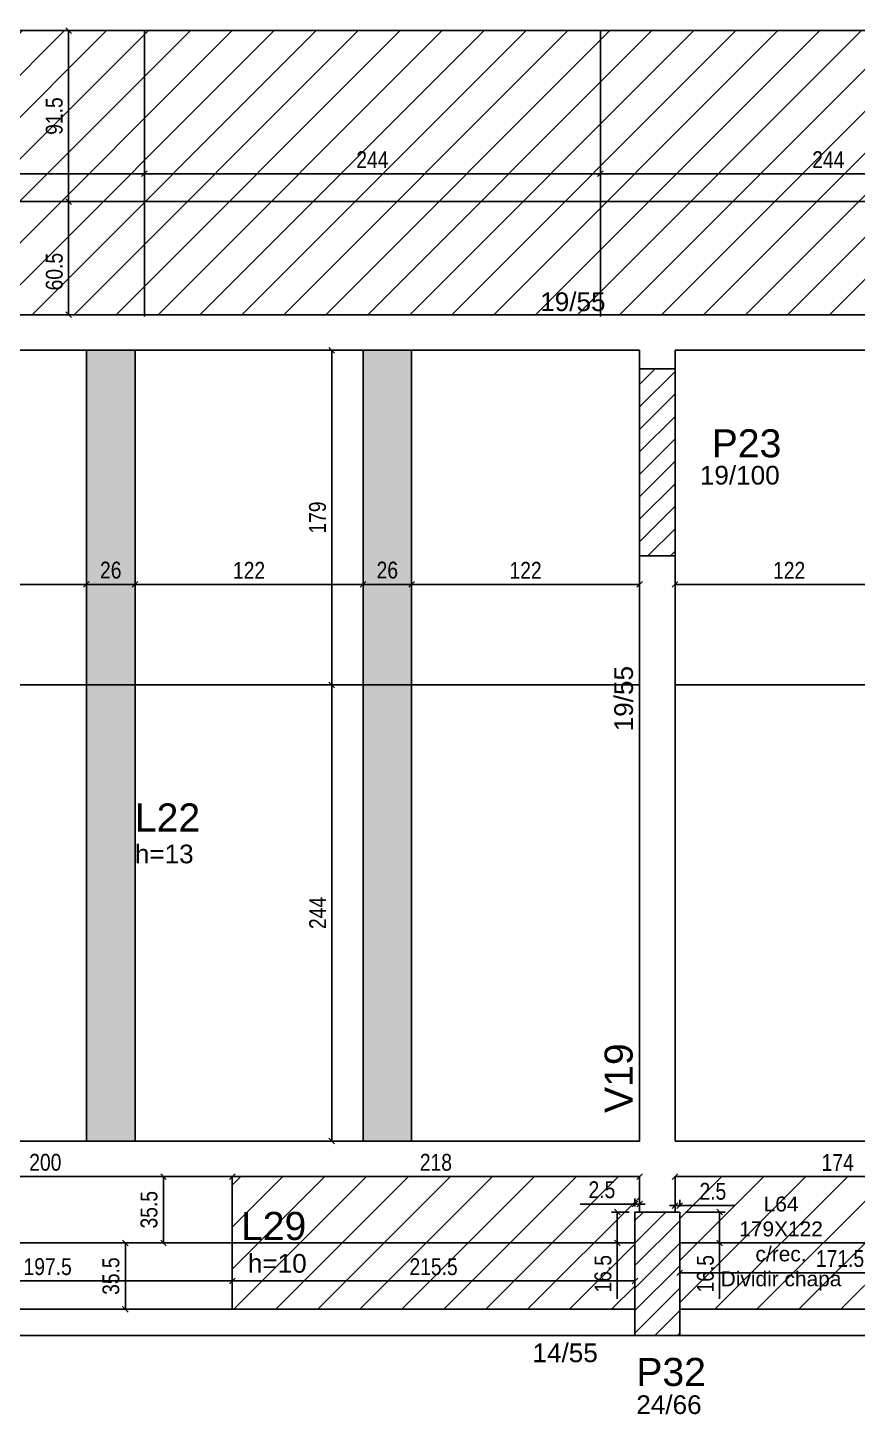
# Model space of a CAD drawing. Header units: millimetres. Extents: x 3565 to 7170, y 1537 to 2867.
# Drawn here: x 5473 to 5917, y 1540 to 2281 of the extents above; entities that cross this region are included whole.
import ezdxf

# ---------------------------------------------------------------- set-up
doc = ezdxf.new("R2010")
doc.units = ezdxf.units.MM
for name, color, linetype in [('3', 3, 'Continuous'), ('4', 4, 'Continuous'), ('7', 7, 'Continuous'), ('AUX00', 7, 'Continuous'), ('Painéis', 200, 'Continuous')]:
    doc.layers.add(name, color=color, linetype=linetype)
doc.layers.add('Hachura', color=251, linetype='Continuous', lineweight=9)
doc.layers.add('REAPROVEITAMENTO', color=251, linetype='Continuous', lineweight=9)
doc.styles.add('COTA TECNICA-50', font='techl___.ttf', dxfattribs={"height": 9})
doc.styles.get("Standard").update_dxf_attribs({"font": 'arial.ttf'})
doc.dimstyles.new('COTA PAINEL-50', dxfattribs={"dimtxt": 9, "dimasz": 3, "dimexe": 3, "dimexo": 3, "dimgap": 3, "dimtad": 1, "dimdec": 1, "dimzin": 12, "dimdsep": 46, "dimtxsty": 'COTA TECNICA-50', "dimblk1": 'OBLIQUE', "dimblk2": 'OBLIQUE', "dimsah": 1, "dimcen": 0.9, "dimclrd": 4, "dimclre": 4, "dimclrt": 240, "dimadec": 1, "dimazin": 3, "dimtfac": 1, "dimtdec": 1, "dimtmove": 0, "dimatfit": 3, "dimfxl": 1, "dimtolj": 1, "dimtzin": 12, "dimarcsym": 0})

# ---------------------------------------------------------------- blocks, each defined once
blk = doc.blocks.new('_Oblique')
at = {"color": 0, "linetype": 'ByBlock', "lineweight": -2}
blk.add_line((-0.5, -0.5), (0.5, 0.5), dxfattribs=at)
blk = doc.blocks.new('*D454')
at = {"layer": 'Defpoints', "color": 0, "transparency": 16777216}
for p in [(5779.54, 2203.36), (5779.54, 2203.36), (6023.54, 2203.36)]:
    blk.add_point(p, dxfattribs=at)
at = {"layer": 'Painéis', "color": 4, "lineweight": -2, "transparency": 16777216}
blk.add_line((6023.54, 2203.36), (5779.54, 2203.36), dxfattribs=at)
at = {"layer": 'Painéis', "color": 4, "lineweight": -2, "transparency": 16777216, "xscale": 3, "yscale": 3, "zscale": 3, "rotation": 180}
blk.add_blockref('_Oblique', (5779.54, 2203.36), dxfattribs=at)
at = {"layer": 'Painéis', "color": 4, "lineweight": -2, "transparency": 16777216, "xscale": 3, "yscale": 3, "zscale": 3}
blk.add_blockref('_Oblique', (6023.54, 2203.36), dxfattribs=at)
at = {"layer": 'Painéis', "color": 240, "transparency": 16777216, "insert": (5901.54, 2210.92), "char_height": 9, "attachment_point": 5, "style": 'COTA TECNICA-50'}
blk.add_mtext('\\A1;244', dxfattribs=at)
blk = doc.blocks.new('*D455')
at = {"layer": 'Defpoints', "color": 0, "transparency": 16777216}
for p in [(5535.54, 2203.36), (5535.54, 2203.36), (5779.54, 2203.36)]:
    blk.add_point(p, dxfattribs=at)
at = {"layer": 'Painéis', "color": 4, "lineweight": -2, "transparency": 16777216}
blk.add_line((5779.54, 2203.36), (5535.54, 2203.36), dxfattribs=at)
at = {"layer": 'Painéis', "color": 4, "lineweight": -2, "transparency": 16777216, "xscale": 3, "yscale": 3, "zscale": 3, "rotation": 180}
blk.add_blockref('_Oblique', (5535.54, 2203.36), dxfattribs=at)
at = {"layer": 'Painéis', "color": 4, "lineweight": -2, "transparency": 16777216, "xscale": 3, "yscale": 3, "zscale": 3}
blk.add_blockref('_Oblique', (5779.54, 2203.36), dxfattribs=at)
at = {"layer": 'Painéis', "color": 240, "transparency": 16777216, "insert": (5657.54, 2210.92), "char_height": 9, "attachment_point": 5, "style": 'COTA TECNICA-50'}
blk.add_mtext('\\A1;244', dxfattribs=at)
blk = doc.blocks.new('*D458')
at = {"layer": 'Defpoints', "color": 0, "transparency": 16777216}
for p in [(5291.54, 2203.36), (5291.54, 2203.36), (5535.54, 2203.36)]:
    blk.add_point(p, dxfattribs=at)
at = {"layer": 'Painéis', "color": 4, "lineweight": -2, "transparency": 16777216}
blk.add_line((5535.54, 2203.36), (5291.54, 2203.36), dxfattribs=at)
at = {"layer": 'Painéis', "color": 4, "lineweight": -2, "transparency": 16777216, "xscale": 3, "yscale": 3, "zscale": 3, "rotation": 180}
blk.add_blockref('_Oblique', (5291.54, 2203.36), dxfattribs=at)
at = {"layer": 'Painéis', "color": 4, "lineweight": -2, "transparency": 16777216, "xscale": 3, "yscale": 3, "zscale": 3}
blk.add_blockref('_Oblique', (5535.54, 2203.36), dxfattribs=at)
at = {"layer": 'Painéis', "color": 240, "transparency": 16777216, "insert": (5413.54, 2210.92), "char_height": 9, "attachment_point": 5, "style": 'COTA TECNICA-50'}
blk.add_mtext('\\A1;244', dxfattribs=at)
blk = doc.blocks.new('*D462')
at = {"layer": 'Defpoints', "color": 0, "transparency": 16777216}
for p in [(5494.97, 2279.98), (5494.97, 2279.98), (5494.97, 2188.48)]:
    blk.add_point(p, dxfattribs=at)
at = {"layer": 'Painéis', "color": 4, "lineweight": -2, "transparency": 16777216}
blk.add_line((5494.97, 2188.48), (5494.97, 2279.98), dxfattribs=at)
at = {"layer": 'Painéis', "color": 4, "lineweight": -2, "transparency": 16777216, "xscale": 3, "yscale": 3, "zscale": 3}
for p, rotation in [((5494.97, 2279.98), 90), ((5494.97, 2188.48), 270)]:
    blk.add_blockref('_Oblique', p, dxfattribs=dict(at, rotation=rotation))
at = {"layer": 'Painéis', "color": 240, "transparency": 16777216, "insert": (5487.35, 2234.23), "char_height": 9, "attachment_point": 5, "rotation": 90, "style": 'COTA TECNICA-50'}
blk.add_mtext('\\A1;91.5', dxfattribs=at)
blk = doc.blocks.new('*D463')
at = {"layer": 'Defpoints', "color": 0, "transparency": 16777216}
for p in [(5494.97, 2188.48), (5494.97, 2127.98), (5494.97, 2127.98)]:
    blk.add_point(p, dxfattribs=at)
at = {"layer": 'Painéis', "color": 4, "lineweight": -2, "transparency": 16777216}
blk.add_line((5494.97, 2188.48), (5494.97, 2127.98), dxfattribs=at)
at = {"layer": 'Painéis', "color": 4, "lineweight": -2, "transparency": 16777216, "xscale": 3, "yscale": 3, "zscale": 3}
for p, rotation in [((5494.97, 2188.48), 90), ((5494.97, 2127.98), 270)]:
    blk.add_blockref('_Oblique', p, dxfattribs=dict(at, rotation=rotation))
at = {"layer": 'Painéis', "color": 240, "transparency": 16777216, "insert": (5487.37, 2151.02), "char_height": 9, "attachment_point": 5, "rotation": 90, "style": 'COTA TECNICA-50'}
blk.add_mtext('\\A1;60.5', dxfattribs=at)
blk = doc.blocks.new('*D550')
at = {"layer": 'Defpoints', "color": 0, "transparency": 16777216}
for p in [(5382.54, 1983.73), (5504.55, 1983.73), (5504.55, 1983.73)]:
    blk.add_point(p, dxfattribs=at)
at = {"layer": 'Painéis', "color": 4, "lineweight": -2, "transparency": 16777216}
blk.add_line((5382.54, 1983.73), (5504.55, 1983.73), dxfattribs=at)
at = {"layer": 'Painéis', "color": 4, "lineweight": -2, "transparency": 16777216, "xscale": 3, "yscale": 3, "zscale": 3, "rotation": 180}
blk.add_blockref('_Oblique', (5382.54, 1983.73), dxfattribs=at)
at = {"layer": 'Painéis', "color": 4, "lineweight": -2, "transparency": 16777216, "xscale": 3, "yscale": 3, "zscale": 3}
blk.add_blockref('_Oblique', (5504.55, 1983.73), dxfattribs=at)
at = {"layer": 'Painéis', "color": 240, "transparency": 16777216, "insert": (5443.54, 1991.28), "char_height": 9, "attachment_point": 5, "style": 'COTA TECNICA-50'}
blk.add_mtext('\\A1;122', dxfattribs=at)
blk = doc.blocks.new('*D551')
at = {"layer": 'Defpoints', "color": 0, "transparency": 16777216}
for p in [(5504.55, 1983.73), (5530.55, 1983.73), (5530.55, 1983.73)]:
    blk.add_point(p, dxfattribs=at)
at = {"layer": 'Painéis', "color": 4, "lineweight": -2, "transparency": 16777216}
blk.add_line((5504.55, 1983.73), (5530.55, 1983.73), dxfattribs=at)
at = {"layer": 'Painéis', "color": 4, "lineweight": -2, "transparency": 16777216, "xscale": 3, "yscale": 3, "zscale": 3, "rotation": 180}
blk.add_blockref('_Oblique', (5504.55, 1983.73), dxfattribs=at)
at = {"layer": 'Painéis', "color": 4, "lineweight": -2, "transparency": 16777216, "xscale": 3, "yscale": 3, "zscale": 3}
blk.add_blockref('_Oblique', (5530.55, 1983.73), dxfattribs=at)
at = {"layer": 'Painéis', "color": 240, "transparency": 16777216, "insert": (5517.55, 1991.32), "char_height": 9, "attachment_point": 5, "style": 'COTA TECNICA-50'}
blk.add_mtext('\\A1;26', dxfattribs=at)
blk = doc.blocks.new('*D552')
at = {"layer": 'Defpoints', "color": 0, "transparency": 16777216}
for p in [(5530.55, 1983.73), (5652.55, 1983.73), (5652.55, 1983.73)]:
    blk.add_point(p, dxfattribs=at)
at = {"layer": 'Painéis', "color": 4, "lineweight": -2, "transparency": 16777216}
blk.add_line((5530.55, 1983.73), (5652.55, 1983.73), dxfattribs=at)
at = {"layer": 'Painéis', "color": 4, "lineweight": -2, "transparency": 16777216, "xscale": 3, "yscale": 3, "zscale": 3, "rotation": 180}
blk.add_blockref('_Oblique', (5530.55, 1983.73), dxfattribs=at)
at = {"layer": 'Painéis', "color": 4, "lineweight": -2, "transparency": 16777216, "xscale": 3, "yscale": 3, "zscale": 3}
blk.add_blockref('_Oblique', (5652.55, 1983.73), dxfattribs=at)
at = {"layer": 'Painéis', "color": 240, "transparency": 16777216, "insert": (5591.55, 1991.28), "char_height": 9, "attachment_point": 5, "style": 'COTA TECNICA-50'}
blk.add_mtext('\\A1;122', dxfattribs=at)
blk = doc.blocks.new('*D553')
at = {"layer": 'Defpoints', "color": 0, "transparency": 16777216}
for p in [(5652.55, 1983.73), (5678.55, 1983.73), (5678.55, 1983.73)]:
    blk.add_point(p, dxfattribs=at)
at = {"layer": 'Painéis', "color": 4, "lineweight": -2, "transparency": 16777216}
blk.add_line((5652.55, 1983.73), (5678.55, 1983.73), dxfattribs=at)
at = {"layer": 'Painéis', "color": 4, "lineweight": -2, "transparency": 16777216, "xscale": 3, "yscale": 3, "zscale": 3, "rotation": 180}
blk.add_blockref('_Oblique', (5652.55, 1983.73), dxfattribs=at)
at = {"layer": 'Painéis', "color": 4, "lineweight": -2, "transparency": 16777216, "xscale": 3, "yscale": 3, "zscale": 3}
blk.add_blockref('_Oblique', (5678.55, 1983.73), dxfattribs=at)
at = {"layer": 'Painéis', "color": 240, "transparency": 16777216, "insert": (5665.55, 1991.32), "char_height": 9, "attachment_point": 5, "style": 'COTA TECNICA-50'}
blk.add_mtext('\\A1;26', dxfattribs=at)
blk = doc.blocks.new('*D554')
at = {"layer": 'Defpoints', "color": 0, "transparency": 16777216}
for p in [(5678.55, 1983.73), (5800.54, 1983.73), (5800.54, 1983.73)]:
    blk.add_point(p, dxfattribs=at)
at = {"layer": 'Painéis', "color": 4, "lineweight": -2, "transparency": 16777216}
blk.add_line((5678.55, 1983.73), (5800.54, 1983.73), dxfattribs=at)
at = {"layer": 'Painéis', "color": 4, "lineweight": -2, "transparency": 16777216, "xscale": 3, "yscale": 3, "zscale": 3, "rotation": 180}
blk.add_blockref('_Oblique', (5678.55, 1983.73), dxfattribs=at)
at = {"layer": 'Painéis', "color": 4, "lineweight": -2, "transparency": 16777216, "xscale": 3, "yscale": 3, "zscale": 3}
blk.add_blockref('_Oblique', (5800.54, 1983.73), dxfattribs=at)
at = {"layer": 'Painéis', "color": 240, "transparency": 16777216, "insert": (5739.54, 1991.28), "char_height": 9, "attachment_point": 5, "style": 'COTA TECNICA-50'}
blk.add_mtext('\\A1;122', dxfattribs=at)
blk = doc.blocks.new('*D555')
at = {"layer": 'Defpoints', "color": 0, "transparency": 16777216}
for p in [(5635.8, 2108.98), (5635.8, 1929.98), (5635.8, 1929.98)]:
    blk.add_point(p, dxfattribs=at)
at = {"layer": 'Painéis', "color": 4, "lineweight": -2, "transparency": 16777216}
blk.add_line((5635.8, 2108.98), (5635.8, 1929.98), dxfattribs=at)
at = {"layer": 'Painéis', "color": 4, "lineweight": -2, "transparency": 16777216, "xscale": 3, "yscale": 3, "zscale": 3}
for p, rotation in [((5635.8, 2108.98), 90), ((5635.8, 1929.98), 270)]:
    blk.add_blockref('_Oblique', p, dxfattribs=dict(at, rotation=rotation))
at = {"layer": 'Painéis', "color": 240, "transparency": 16777216, "insert": (5628.21, 2019.48), "char_height": 9, "attachment_point": 5, "rotation": 90, "style": 'COTA TECNICA-50'}
blk.add_mtext('\\A1;179', dxfattribs=at)
blk = doc.blocks.new('*D556')
at = {"layer": 'Defpoints', "color": 0, "transparency": 16777216}
for p in [(5635.8, 1929.98), (5635.8, 1685.98), (5635.8, 1685.98)]:
    blk.add_point(p, dxfattribs=at)
at = {"layer": 'Painéis', "color": 4, "lineweight": -2, "transparency": 16777216}
blk.add_line((5635.8, 1929.98), (5635.8, 1685.98), dxfattribs=at)
at = {"layer": 'Painéis', "color": 4, "lineweight": -2, "transparency": 16777216, "xscale": 3, "yscale": 3, "zscale": 3}
for p, rotation in [((5635.8, 1929.98), 90), ((5635.8, 1685.98), 270)]:
    blk.add_blockref('_Oblique', p, dxfattribs=dict(at, rotation=rotation))
at = {"layer": 'Painéis', "color": 240, "transparency": 16777216, "insert": (5628.23, 1807.98), "char_height": 9, "attachment_point": 5, "rotation": 90, "style": 'COTA TECNICA-50'}
blk.add_mtext('\\A1;244', dxfattribs=at)
blk = doc.blocks.new('*D557')
at = {"layer": 'Defpoints', "color": 0, "transparency": 16777216}
for p in [(5819.54, 1983.73), (5941.55, 1983.73), (5941.55, 1983.73)]:
    blk.add_point(p, dxfattribs=at)
at = {"layer": 'Painéis', "color": 4, "lineweight": -2, "transparency": 16777216}
blk.add_line((5819.54, 1983.73), (5941.55, 1983.73), dxfattribs=at)
at = {"layer": 'Painéis', "color": 4, "lineweight": -2, "transparency": 16777216, "xscale": 3, "yscale": 3, "zscale": 3, "rotation": 180}
blk.add_blockref('_Oblique', (5819.54, 1983.73), dxfattribs=at)
at = {"layer": 'Painéis', "color": 4, "lineweight": -2, "transparency": 16777216, "xscale": 3, "yscale": 3, "zscale": 3}
blk.add_blockref('_Oblique', (5941.55, 1983.73), dxfattribs=at)
at = {"layer": 'Painéis', "color": 240, "transparency": 16777216, "insert": (5880.54, 1991.28), "char_height": 9, "attachment_point": 5, "style": 'COTA TECNICA-50'}
blk.add_mtext('\\A1;122', dxfattribs=at)
blk = doc.blocks.new('*D613')
at = {"layer": 'Defpoints', "color": 0, "transparency": 16777216}
for p in [(5582.54, 1611.13), (5582.54, 1611.13), (5798.04, 1611.13)]:
    blk.add_point(p, dxfattribs=at)
at = {"layer": 'Painéis', "color": 4, "lineweight": -2, "transparency": 16777216}
blk.add_line((5798.04, 1611.13), (5582.54, 1611.13), dxfattribs=at)
at = {"layer": 'Painéis', "color": 4, "lineweight": -2, "transparency": 16777216, "xscale": 3, "yscale": 3, "zscale": 3, "rotation": 180}
blk.add_blockref('_Oblique', (5582.54, 1611.13), dxfattribs=at)
at = {"layer": 'Painéis', "color": 4, "lineweight": -2, "transparency": 16777216, "xscale": 3, "yscale": 3, "zscale": 3}
blk.add_blockref('_Oblique', (5798.04, 1611.13), dxfattribs=at)
at = {"layer": 'Painéis', "color": 240, "transparency": 16777216, "insert": (5690.29, 1618.73), "char_height": 9, "attachment_point": 5, "style": 'COTA TECNICA-50'}
blk.add_mtext('\\A1;215.5', dxfattribs=at)
blk = doc.blocks.new('*D614')
at = {"layer": 'Defpoints', "color": 0, "transparency": 16777216}
for p in [(5385.04, 1611.13), (5385.04, 1611.13), (5582.54, 1611.13)]:
    blk.add_point(p, dxfattribs=at)
at = {"layer": 'Painéis', "color": 4, "lineweight": -2, "transparency": 16777216}
blk.add_line((5582.54, 1611.13), (5385.04, 1611.13), dxfattribs=at)
at = {"layer": 'Painéis', "color": 4, "lineweight": -2, "transparency": 16777216, "xscale": 3, "yscale": 3, "zscale": 3, "rotation": 180}
blk.add_blockref('_Oblique', (5385.04, 1611.13), dxfattribs=at)
at = {"layer": 'Painéis', "color": 4, "lineweight": -2, "transparency": 16777216, "xscale": 3, "yscale": 3, "zscale": 3}
blk.add_blockref('_Oblique', (5582.54, 1611.13), dxfattribs=at)
at = {"layer": 'Painéis', "color": 240, "transparency": 16777216, "insert": (5483.79, 1618.76), "char_height": 9, "attachment_point": 5, "style": 'COTA TECNICA-50'}
blk.add_mtext('\\A1;197.5', dxfattribs=at)
blk = doc.blocks.new('*D615')
at = {"layer": 'Defpoints', "color": 0, "transparency": 16777216}
for p in [(5546.51, 1666.98), (5545.76, 1631.48), (5546.51, 1631.48)]:
    blk.add_point(p, dxfattribs=at)
at = {"layer": 'Painéis', "color": 4, "lineweight": -2, "transparency": 16777216}
for p, q in [((5543.51, 1666.98), (5542.76, 1666.98)), ((5545.76, 1666.98), (5545.76, 1631.48)), ((5543.51, 1631.48), (5542.76, 1631.48))]:
    blk.add_line(p, q, dxfattribs=at)
at = {"layer": 'Painéis', "color": 4, "lineweight": -2, "transparency": 16777216, "xscale": 3, "yscale": 3, "zscale": 3}
for p, rotation in [((5545.76, 1666.98), 90), ((5545.76, 1631.48), 270)]:
    blk.add_blockref('_Oblique', p, dxfattribs=dict(at, rotation=rotation))
at = {"layer": 'Painéis', "color": 240, "transparency": 16777216, "insert": (5538.06, 1649.23), "char_height": 9, "attachment_point": 5, "rotation": 90, "style": 'COTA TECNICA-50'}
blk.add_mtext('\\A1;35.5', dxfattribs=at)
blk = doc.blocks.new('*D616')
at = {"layer": 'Defpoints', "color": 0, "transparency": 16777216}
for p in [(5527.27, 1631.48), (5525.38, 1595.98), (5527.27, 1595.98)]:
    blk.add_point(p, dxfattribs=at)
at = {"layer": 'Painéis', "color": 4, "lineweight": -2, "transparency": 16777216}
for p, q in [((5524.27, 1631.48), (5522.38, 1631.48)), ((5525.38, 1631.48), (5525.38, 1595.98)), ((5524.27, 1595.98), (5522.38, 1595.98))]:
    blk.add_line(p, q, dxfattribs=at)
at = {"layer": 'Painéis', "color": 4, "lineweight": -2, "transparency": 16777216, "xscale": 3, "yscale": 3, "zscale": 3}
for p, rotation in [((5525.38, 1631.48), 90), ((5525.38, 1595.98), 270)]:
    blk.add_blockref('_Oblique', p, dxfattribs=dict(at, rotation=rotation))
at = {"layer": 'Painéis', "color": 240, "transparency": 16777216, "insert": (5517.68, 1613.73), "char_height": 9, "attachment_point": 5, "rotation": 90, "style": 'COTA TECNICA-50'}
blk.add_mtext('\\A1;35.5', dxfattribs=at)
blk = doc.blocks.new('*D667')
at = {"layer": 'Defpoints', "color": 0, "transparency": 16777216}
for p in [(5582.54, 1666.98), (5582.54, 1666.98), (5800.54, 1666.98)]:
    blk.add_point(p, dxfattribs=at)
at = {"layer": 'Painéis', "color": 4, "lineweight": -2, "transparency": 16777216}
blk.add_line((5800.54, 1666.98), (5582.54, 1666.98), dxfattribs=at)
at = {"layer": 'Painéis', "color": 4, "lineweight": -2, "transparency": 16777216, "xscale": 3, "yscale": 3, "zscale": 3, "rotation": 180}
blk.add_blockref('_Oblique', (5582.54, 1666.98), dxfattribs=at)
at = {"layer": 'Painéis', "color": 4, "lineweight": -2, "transparency": 16777216, "xscale": 3, "yscale": 3, "zscale": 3}
blk.add_blockref('_Oblique', (5800.54, 1666.98), dxfattribs=at)
at = {"layer": 'Painéis', "color": 240, "transparency": 16777216, "insert": (5691.54, 1674.56), "char_height": 9, "attachment_point": 5, "style": 'COTA TECNICA-50'}
blk.add_mtext('\\A1;218', dxfattribs=at)
blk = doc.blocks.new('*D617')
at = {"layer": 'Defpoints', "color": 0, "transparency": 16777216}
for p in [(5382.54, 1666.98), (5382.54, 1666.98), (5582.54, 1666.98)]:
    blk.add_point(p, dxfattribs=at)
at = {"layer": 'Painéis', "color": 4, "lineweight": -2, "transparency": 16777216}
blk.add_line((5582.54, 1666.98), (5382.54, 1666.98), dxfattribs=at)
at = {"layer": 'Painéis', "color": 4, "lineweight": -2, "transparency": 16777216, "xscale": 3, "yscale": 3, "zscale": 3, "rotation": 180}
blk.add_blockref('_Oblique', (5382.54, 1666.98), dxfattribs=at)
at = {"layer": 'Painéis', "color": 4, "lineweight": -2, "transparency": 16777216, "xscale": 3, "yscale": 3, "zscale": 3}
blk.add_blockref('_Oblique', (5582.54, 1666.98), dxfattribs=at)
at = {"layer": 'Painéis', "color": 240, "transparency": 16777216, "insert": (5482.54, 1674.57), "char_height": 9, "attachment_point": 5, "style": 'COTA TECNICA-50'}
blk.add_mtext('\\A1;200', dxfattribs=at)
blk = doc.blocks.new('*D619')
at = {"layer": 'Defpoints', "color": 0, "transparency": 16777216}
for p in [(5798.04, 1652.28), (5798.04, 1647.98), (5800.54, 1647.98)]:
    blk.add_point(p, dxfattribs=at)
at = {"layer": 'Painéis', "color": 4, "lineweight": -2, "transparency": 16777216}
for p, q in [((5798.04, 1650.98), (5798.04, 1655.28)), ((5800.54, 1650.98), (5800.54, 1655.28)), ((5798.04, 1652.28), (5768.68, 1652.28)), ((5800.54, 1652.28), (5798.04, 1652.28)), ((5800.54, 1652.28), (5803.54, 1652.28))]:
    blk.add_line(p, q, dxfattribs=at)
at = {"layer": 'Painéis', "color": 4, "lineweight": -2, "transparency": 16777216, "xscale": 3, "yscale": 3, "zscale": 3}
blk.add_blockref('_Oblique', (5798.04, 1652.28), dxfattribs=at)
at = {"layer": 'Painéis', "color": 4, "lineweight": -2, "transparency": 16777216, "xscale": 3, "yscale": 3, "zscale": 3, "rotation": 180}
blk.add_blockref('_Oblique', (5800.54, 1652.28), dxfattribs=at)
at = {"layer": 'Painéis', "color": 240, "transparency": 16777216, "insert": (5780.36, 1659.88), "char_height": 9, "attachment_point": 5, "style": 'COTA TECNICA-50'}
blk.add_mtext('\\A1;2.5', dxfattribs=at)
blk = doc.blocks.new('*D669')
at = {"layer": 'Defpoints', "color": 0, "transparency": 16777216}
for p in [(5798.04, 1647.98), (5788.57, 1631.48), (5798.04, 1631.48)]:
    blk.add_point(p, dxfattribs=at)
at = {"layer": 'Painéis', "color": 4, "lineweight": -2, "transparency": 16777216}
for p, q in [((5795.04, 1647.98), (5785.57, 1647.98)), ((5788.57, 1647.98), (5788.57, 1631.48)), ((5795.04, 1631.48), (5785.57, 1631.48)), ((5788.57, 1631.48), (5788.57, 1601.5))]:
    blk.add_line(p, q, dxfattribs=at)
at = {"layer": 'Painéis', "color": 4, "lineweight": -2, "transparency": 16777216, "xscale": 3, "yscale": 3, "zscale": 3}
for p, rotation in [((5788.57, 1647.98), 90), ((5788.57, 1631.48), 270)]:
    blk.add_blockref('_Oblique', p, dxfattribs=dict(at, rotation=rotation))
at = {"layer": 'Painéis', "color": 240, "transparency": 16777216, "insert": (5780.97, 1614.99), "char_height": 9, "attachment_point": 5, "rotation": 90, "style": 'COTA TECNICA-50'}
blk.add_mtext('\\A1;16.5', dxfattribs=at)
blk = doc.blocks.new('*D621')
at = {"layer": 'Defpoints', "color": 0, "transparency": 16777216}
for p in [(5822.04, 1615.5), (5822.04, 1615.5), (5993.54, 1615.5)]:
    blk.add_point(p, dxfattribs=at)
at = {"layer": 'Painéis', "color": 4, "lineweight": -2, "transparency": 16777216}
blk.add_line((5993.54, 1615.5), (5822.04, 1615.5), dxfattribs=at)
at = {"layer": 'Painéis', "color": 4, "lineweight": -2, "transparency": 16777216, "xscale": 3, "yscale": 3, "zscale": 3, "rotation": 180}
blk.add_blockref('_Oblique', (5822.04, 1615.5), dxfattribs=at)
at = {"layer": 'Painéis', "color": 4, "lineweight": -2, "transparency": 16777216, "xscale": 3, "yscale": 3, "zscale": 3}
blk.add_blockref('_Oblique', (5993.54, 1615.5), dxfattribs=at)
at = {"layer": 'Painéis', "color": 240, "transparency": 16777216, "insert": (5907.79, 1623.09), "char_height": 9, "attachment_point": 5, "style": 'COTA TECNICA-50'}
blk.add_mtext('\\A1;171.5', dxfattribs=at)
blk = doc.blocks.new('*D624')
at = {"layer": 'Defpoints', "color": 0, "transparency": 16777216}
for p in [(5819.54, 1666.98), (5819.54, 1666.98), (5993.54, 1666.98)]:
    blk.add_point(p, dxfattribs=at)
at = {"layer": 'Painéis', "color": 4, "lineweight": -2, "transparency": 16777216}
blk.add_line((5993.54, 1666.98), (5819.54, 1666.98), dxfattribs=at)
at = {"layer": 'Painéis', "color": 4, "lineweight": -2, "transparency": 16777216, "xscale": 3, "yscale": 3, "zscale": 3, "rotation": 180}
blk.add_blockref('_Oblique', (5819.54, 1666.98), dxfattribs=at)
at = {"layer": 'Painéis', "color": 4, "lineweight": -2, "transparency": 16777216, "xscale": 3, "yscale": 3, "zscale": 3}
blk.add_blockref('_Oblique', (5993.54, 1666.98), dxfattribs=at)
at = {"layer": 'Painéis', "color": 240, "transparency": 16777216, "insert": (5906.54, 1674.54), "char_height": 9, "attachment_point": 5, "style": 'COTA TECNICA-50'}
blk.add_mtext('\\A1;174', dxfattribs=at)
blk = doc.blocks.new('*D625')
at = {"layer": 'Defpoints', "color": 0, "transparency": 16777216}
for p in [(5819.54, 1647.98), (5822.04, 1651.46), (5822.04, 1647.98)]:
    blk.add_point(p, dxfattribs=at)
at = {"layer": 'Painéis', "color": 4, "lineweight": -2, "transparency": 16777216}
for p, q in [((5819.54, 1650.98), (5819.54, 1654.46)), ((5822.04, 1650.98), (5822.04, 1654.46)), ((5819.54, 1651.46), (5816.54, 1651.46)), ((5819.54, 1651.46), (5822.04, 1651.46)), ((5822.04, 1651.46), (5851.4, 1651.46))]:
    blk.add_line(p, q, dxfattribs=at)
at = {"layer": 'Painéis', "color": 4, "lineweight": -2, "transparency": 16777216, "xscale": 3, "yscale": 3, "zscale": 3}
blk.add_blockref('_Oblique', (5819.54, 1651.46), dxfattribs=at)
at = {"layer": 'Painéis', "color": 4, "lineweight": -2, "transparency": 16777216, "xscale": 3, "yscale": 3, "zscale": 3, "rotation": 180}
blk.add_blockref('_Oblique', (5822.04, 1651.46), dxfattribs=at)
at = {"layer": 'Painéis', "color": 240, "transparency": 16777216, "insert": (5839.72, 1659.06), "char_height": 9, "attachment_point": 5, "style": 'COTA TECNICA-50'}
blk.add_mtext('\\A1;2.5', dxfattribs=at)
blk = doc.blocks.new('*D671')
at = {"layer": 'Defpoints', "color": 0, "transparency": 16777216}
for p in [(5822.04, 1647.98), (5822.04, 1631.48), (5843.35, 1631.48)]:
    blk.add_point(p, dxfattribs=at)
at = {"layer": 'Painéis', "color": 4, "lineweight": -2, "transparency": 16777216}
for p, q in [((5825.04, 1647.98), (5846.35, 1647.98)), ((5843.35, 1647.98), (5843.35, 1631.48)), ((5825.04, 1631.48), (5846.35, 1631.48)), ((5843.35, 1631.48), (5843.35, 1601.5))]:
    blk.add_line(p, q, dxfattribs=at)
at = {"layer": 'Painéis', "color": 4, "lineweight": -2, "transparency": 16777216, "xscale": 3, "yscale": 3, "zscale": 3}
for p, rotation in [((5843.35, 1647.98), 90), ((5843.35, 1631.48), 270)]:
    blk.add_blockref('_Oblique', p, dxfattribs=dict(at, rotation=rotation))
at = {"layer": 'Painéis', "color": 240, "transparency": 16777216, "insert": (5835.75, 1614.99), "char_height": 9, "attachment_point": 5, "rotation": 90, "style": 'COTA TECNICA-50'}
blk.add_mtext('\\A1;16.5', dxfattribs=at)

msp = doc.modelspace()

# ---------------------------------------------------------------- hatches: boundary and pattern name
at = {"layer": 'Hachura', "linetype": 'ByBlock'}
h = msp.add_hatch(color=256, dxfattribs=at)
h.dxf.hatch_style = 1
h.paths.add_polyline_path([(5504.55, 1685.98), (5530.55, 1685.98), (5530.55, 2108.98), (5504.55, 2108.98)])
h = msp.add_hatch(color=256, dxfattribs=at)
h.dxf.hatch_style = 1
h.paths.add_polyline_path([(5652.55, 1685.98), (5678.55, 1685.98), (5678.55, 2108.98), (5652.55, 2108.98)])
at = {"layer": 'REAPROVEITAMENTO', "linetype": 'ByBlock'}
h = msp.add_hatch(dxfattribs=at)
h.set_pattern_fill('ANSI31', color=256, scale=5, style=2)
h.set_pattern_definition([(45, (-139.968, -7.641), (-11.22532, 11.22532), [])])
h.paths.add_polyline_path([(4896.04, 2279.98), (4896.04, 2127.98), (6256.54, 2127.98), (6256.54, 2279.98)])
h = msp.add_hatch(dxfattribs=at)
h.set_pattern_fill('ANSI31', color=256, scale=5, style=2)
h.set_pattern_definition([(45, (-1034.218, -509.141), (-11.22532, 11.22532), [])])
h.paths.add_polyline_path([(5800.35, 1647.98), (5797.85, 1647.98), (5798.04, 1595.98), (5582.54, 1595.98), (5582.54, 1666.98), (5800.54, 1666.98)])
h = msp.add_hatch(dxfattribs=at)
h.set_pattern_fill('ANSI31', color=256, scale=5, style=2)
h.set_pattern_definition([(45, (-597.218, -509.141), (-11.22532, 11.22532), [])])
h.paths.add_polyline_path([(6237.54, 1595.98), (6237.54, 1666.98), (5822.04, 1666.98), (5822.04, 1595.98)])

# ---------------------------------------------------------------- linework, layer by layer
at = {"layer": '3', "linetype": 'Continuous'}
for p, q in [((5800.54, 2090.67), (5808.84, 2098.98)), ((5800.54, 2078.65), (5819.54, 2097.65)), ((5800.54, 2066.63), (5819.54, 2085.63)), ((5800.54, 2054.61), (5819.54, 2073.61)), ((5800.54, 2042.59), (5819.54, 2061.59)), ((5800.54, 2030.57), (5819.54, 2049.57)), ((5800.54, 2018.55), (5819.54, 2037.55)), ((5800.54, 2006.53), (5819.54, 2025.53)), ((5805.01, 1998.98), (5819.54, 2013.51)), ((5817.03, 1998.98), (5819.54, 2001.49)), ((5798.04, 1631.38), (5814.64, 1647.98)), ((5798.04, 1643.4), (5802.61, 1647.98)), ((5798.04, 1619.36), (5822.04, 1643.36)), ((5798.04, 1607.34), (5822.04, 1631.34)), ((5798.04, 1595.32), (5822.04, 1619.32)), ((5798.04, 1583.3), (5822.04, 1607.3)), ((5385.04, 1595.98), (5798.04, 1595.98)), ((5808.74, 1581.98), (5822.04, 1595.28)), ((5822.04, 1595.98), (6237.54, 1595.98)), ((5385.04, 1581.98), (5798.04, 1581.98)), ((5820.76, 1581.98), (5822.04, 1583.26)), ((5822.04, 1581.98), (6237.54, 1581.98))]:
    msp.add_line(p, q, dxfattribs=at)
for points in [[(5382.54, 2279.98), (5810.04, 2279.98)], [(5810.04, 2279.98), (6247.04, 2279.98)], [(5810.04, 2127.98), (5382.54, 2127.98)], [(6256.54, 2127.98), (5810.04, 2127.98)], [(5382.54, 2108.98), (5800.54, 2108.98)], [(5800.54, 2108.98), (5800.54, 2098.98)], [(5819.54, 2108.98), (6237.54, 2108.98)], [(5819.54, 2098.98), (5819.54, 2108.98)], [(5800.54, 1998.98), (5800.54, 1685.98)], [(5819.54, 1685.98), (5819.54, 1998.98)], [(5800.54, 1685.98), (5382.54, 1685.98)], [(6237.54, 1685.98), (5819.54, 1685.98)], [(5382.54, 1666.98), (5800.54, 1666.98)], [(5800.54, 1666.98), (5800.54, 1647.98)], [(5819.54, 1666.98), (6237.54, 1666.98)], [(5819.54, 1647.98), (5819.54, 1666.98)]]:
    msp.add_lwpolyline(points, dxfattribs=at)
at = {"layer": '7', "linetype": 'Continuous'}
for points in [[(5800.54, 1998.98), (5819.54, 1998.98), (5819.54, 2098.98), (5800.54, 2098.98), (5800.54, 1998.98)], [(5798.04, 1581.98), (5822.04, 1581.98), (5822.04, 1647.98), (5798.04, 1647.98), (5798.04, 1581.98)]]:
    msp.add_lwpolyline(points, dxfattribs=at)
at = {"layer": 'Painéis'}
for p, q in [((5535.54, 2279.98), (5535.54, 2127.05)), ((5779.54, 2279.98), (5779.54, 2127.05)), ((3843.54, 2188.48), (6982.54, 2188.48)), ((5504.55, 2108.98), (5504.55, 1685.98)), ((5530.55, 2108.98), (5530.55, 1685.98)), ((5652.55, 2108.98), (5652.55, 1685.98)), ((5678.55, 2108.98), (5678.55, 1685.98)), ((5800.45, 1929.98), (5382.45, 1929.98)), ((6237.45, 1929.98), (5819.45, 1929.98)), ((5582.54, 1595.98), (5582.54, 1666.98)), ((5385.04, 1631.48), (5798.04, 1631.48)), ((5822.04, 1631.48), (6237.54, 1631.48))]:
    msp.add_line(p, q, dxfattribs=at)

# ---------------------------------------------------------------- texts
at = {"layer": '3', "linetype": 'Continuous'}
for s, p in [('19/55', (5747.36, 2129.92)), ('19/100', (5832.78, 2037.14)), ('h=13', (5530.44, 1834.55)), ('h=10', (5590.92, 1615.55)), ('14/55', (5743.22, 1567.7)), ('24/66', (5798.77, 1539.98))]:
    msp.add_text(s, height=10, dxfattribs=at).set_placement(p)
msp.add_text('19/55', height=10, rotation=90, dxfattribs=at).set_placement((5796.98, 1905.13))
at = {"layer": '4', "linetype": 'Continuous'}
for s, p in [('P23', (5839.11, 2051.67)), ('L22', (5530.44, 1851.55)), ('L29', (5587.24, 1633.08)), ('P32', (5798.77, 1554.98))]:
    msp.add_text(s, height=15, dxfattribs=at).set_placement(p)
msp.add_text('V19', height=15, rotation=90, dxfattribs=at).set_placement((5796.79, 1700.98))
at = {"layer": 'AUX00', "insert": (5814.67, 1656.31), "char_height": 8, "attachment_point": 1}
msp.add_mtext_dynamic_manual_height_columns('\\pxqc;L64^J179X122^Jc/rec.^JDividir chapa', width=123.1041, gutter_width=12.5, heights=[0], dxfattribs=at)

# ---------------------------------------------------------------- dimensions: what is measured, and where the dimension line sits
at = {"layer": 'Painéis'}
for base, p1, p2, angle, picture, middle in [((5494.97, 2279.98), (5494.97, 2188.48), (5494.97, 2279.98), 90, '*D462', (5487.35, 2234.23)), ((5635.8, 1929.98), (5635.8, 2108.98), (5635.8, 1929.98), 90, '*D555', (5628.21, 2019.48)), ((5635.8, 1685.98), (5635.8, 1929.98), (5635.8, 1685.98), 90, '*D556', (5628.23, 1807.98)), ((5382.54, 1666.98), (5582.54, 1666.98), (5382.54, 1666.98), 180, '*D617', (5482.54, 1674.57)), ((5582.54, 1666.98), (5800.54, 1666.98), (5582.54, 1666.98), 180, '*D667', (5691.54, 1674.56)), ((5819.54, 1666.98), (5993.54, 1666.98), (5819.54, 1666.98), 180, '*D624', (5906.54, 1674.54)), ((5545.76, 1631.48), (5546.51, 1666.98), (5546.51, 1631.48), 270, '*D615', (5538.06, 1649.23)), ((5822.04, 1651.46), (5819.54, 1647.98), (5822.04, 1647.98), 180, '*D625', (5839.72, 1659.06)), ((5788.57, 1631.48), (5798.04, 1647.98), (5798.04, 1631.48), 90, '*D669', (5780.97, 1614.99)), ((5843.35, 1631.48), (5822.04, 1647.98), (5822.04, 1631.48), 90, '*D671', (5835.75, 1614.99)), ((5525.38, 1595.98), (5527.27, 1631.48), (5527.27, 1595.98), 270, '*D616', (5517.68, 1613.73))]:
    dim = msp.add_linear_dim(base=base, p1=p1, p2=p2, angle=angle, dimstyle='COTA PAINEL-50', dxfattribs=at)
    dim.commit()
    dim.dimension.update_dxf_attribs({"geometry": picture, "text_midpoint": middle})
for base, p1, p2, picture, middle in [((5291.54, 2203.36), (5535.54, 2203.36), (5291.54, 2203.36), '*D458', (5413.54, 2210.92)), ((5535.54, 2203.36), (5779.54, 2203.36), (5535.54, 2203.36), '*D455', (5657.54, 2210.92)), ((5779.54, 2203.36), (6023.54, 2203.36), (5779.54, 2203.36), '*D454', (5901.54, 2210.92)), ((5798.04, 1652.28), (5800.54, 1647.98), (5798.04, 1647.98), '*D619', (5780.36, 1659.88)), ((5385.04, 1611.13), (5582.54, 1611.13), (5385.04, 1611.13), '*D614', (5483.79, 1618.76)), ((5582.54, 1611.13), (5798.04, 1611.13), (5582.54, 1611.13), '*D613', (5690.29, 1618.73)), ((5822.04, 1615.5), (5993.54, 1615.5), (5822.04, 1615.5), '*D621', (5907.79, 1623.09))]:
    dim = msp.add_linear_dim(base=base, p1=p1, p2=p2, dimstyle='COTA PAINEL-50', dxfattribs=at)
    dim.commit()
    dim.dimension.update_dxf_attribs({"geometry": picture, "text_midpoint": middle})
dim = msp.add_linear_dim(base=(5494.97, 2127.98), p1=(5494.97, 2188.48), p2=(5494.97, 2127.98), angle=90, dimstyle='COTA PAINEL-50', dxfattribs=at)
dim.commit()
dim.dimension.update_dxf_attribs({"geometry": '*D463', "text_midpoint": (5494.97, 2151.02), "dimtype": 160})
for base, p1, p2, picture, middle in [((5504.55, 1983.73), (5382.54, 1983.73), (5504.55, 1983.73), '*D550', (5443.54, 1991.28)), ((5530.55, 1983.73), (5504.55, 1983.73), (5530.55, 1983.73), '*D551', (5517.55, 1991.32)), ((5652.55, 1983.73), (5530.55, 1983.73), (5652.55, 1983.73), '*D552', (5591.55, 1991.28)), ((5678.55, 1983.73), (5652.55, 1983.73), (5678.55, 1983.73), '*D553', (5665.55, 1991.32)), ((5800.54, 1983.73), (5678.55, 1983.73), (5800.54, 1983.73), '*D554', (5739.54, 1991.28)), ((5941.55, 1983.73), (5819.54, 1983.73), (5941.55, 1983.73), '*D557', (5880.54, 1991.28))]:
    dim = msp.add_linear_dim(base=base, p1=p1, p2=p2, dimstyle='COTA PAINEL-50', override={"dimtmove": 1}, dxfattribs=at)
    dim.commit()
    dim.dimension.update_dxf_attribs({"geometry": picture, "text_midpoint": middle})

doc.saveas('drawing.dxf')
